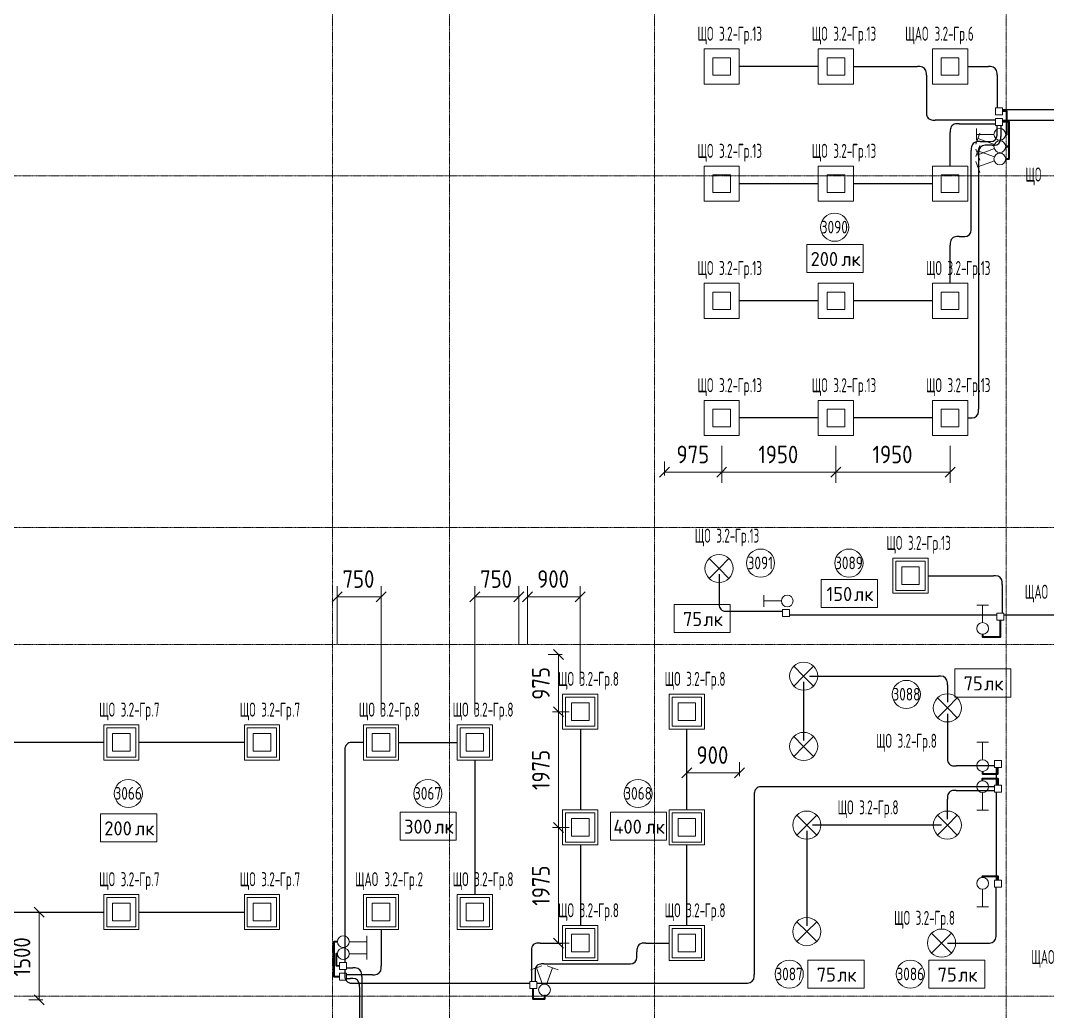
# Model space of a CAD drawing. Header units: millimetres. Extents: x -4730 to 98194, y -4296 to 93388.
# Drawn here: x 28174 to 45707, y 46238 to 63153 of the extents above; entities that cross this region are included whole.
import ezdxf

# ---------------------------------------------------------------- set-up
doc = ezdxf.new("R2010")
doc.units = ezdxf.units.MM
doc.linetypes.add('Линия сетки', pattern=[22.225, 12.7, -3.175, 3.175, -3.175])
for name, color, linetype, lineweight, true_color in [('Короба', 7, 'Continuous', 25, 0x008000), ('Соединительные детали коробов', 7, 'Continuous', 25, 0x008000), ('Типовые аннотации', 5, 'Continuous', 18, 0x0000ff)]:
    doc.layers.add(name, color=color, linetype=linetype, lineweight=lineweight, true_color=true_color)
for name, color, linetype, lineweight in [('Марки помещений', 7, 'Continuous', 9), ('Марки силовых электроприборов', 7, 'Continuous', 9), ('Оси', 7, 'Continuous', 9), ('Провода', 7, 'Continuous', 35), ('Размеры', 7, 'Continuous', 9), ('Размеры-120', 7, 'Continuous', 9)]:
    doc.layers.add(name, color=color, linetype=linetype, lineweight=lineweight)
doc.styles.add('GOST Common', font='GOST_Common.ttf', dxfattribs={"width": 0.6, "height": 240})
doc.styles.add('GOST Common_1', font='GOST_Common.ttf', dxfattribs={"width": 0.9, "height": 300})
doc.styles.add('GOST Common_2', font='GOST_Common.ttf', dxfattribs={"width": 0.8, "height": 216})
doc.styles.add('GOST Common_3', font='GOST_Common.ttf', dxfattribs={"height": 240})
doc.dimstyles.new('ADSK_Проверочный', dxfattribs={"dimscale": 304.8, "dimtxt": 301.714499, "dimasz": 0.556693, "dimexe": 0.590551, "dimexo": 0.590551, "dimgap": 0.19685, "dimtad": 1, "dimdec": 3, "dimrnd": 0.001, "dimdsep": 46, "dimtxsty": 'GOST Common_1', "dimblk1": 'OBLIQUE', "dimblk2": 'OBLIQUE', "dimsah": 1, "dimcen": 0.09, "dimazin": 0, "dimtfac": 1, "dimtdec": 4, "dimtix": 1, "dimtmove": 0, "dimatfit": 3, "dimfxl": 1, "dimtvp": 1, "dimtolj": 1, "dimtzin": 0, "dimarcsym": 2})

# ---------------------------------------------------------------- blocks, each defined once
blk = doc.blocks.new('M_Короб_ отвод - Плоский торец - ПВХ - Стандартная-2386742-3-й этаж')
at = {"layer": 'Соединительные детали коробов'}
for p, q in [((0, 111.95), (0, 150.05)), ((-150.05, 0), (-111.95, 0))]:
    blk.add_line(p, q, dxfattribs=at)
blk.add_arc((-111.95, 111.95), 111.95, 270, 0, dxfattribs=at)
blk = doc.blocks.new('DIMBLOCK137-3-й этаж')
at = {"layer": 'Размеры-120'}
for p, q in [((27975, 47935), (28674, 47935)), ((28494, 47935), (27975, 47935)), ((28494, 47935), (28409, 48020)), ((28494, 46435), (28494, 47935)), ((28494, 47935), (28579, 47850)), ((28494, 46435), (28409, 46520)), ((28554, 46435), (28314, 46435)), ((28494, 46435), (28579, 46350)), ((28494, 46435), (28554, 46435))]:
    blk.add_line(p, q, dxfattribs=at)
at = {"layer": 'Размеры-120', "color": 0, "insert": (28042, 46835), "char_height": 300, "width": 840.71, "attachment_point": 1, "rotation": 90, "line_spacing_factor": 1.022761, "style": 'GOST Common_1'}
blk.add_mtext('1500', dxfattribs=at)
blk = doc.blocks.new('_Oblique')
at = {"color": 0, "linetype": 'ByBlock', "lineweight": -2}
blk.add_line((-0.5, -0.5), (0.5, 0.5), dxfattribs=at)
blk = doc.blocks.new('DIMBLOCK138-3-й этаж')
at = {"layer": 'Размеры-120'}
for p, q in [((33580, 52510), (33580, 53497)), ((34330, 51307), (34330, 53497)), ((33580, 53317), (33495, 53232)), ((33580, 53317), (33665, 53402)), ((33580, 53317), (34330, 53317)), ((33580, 53317), (33580, 52510)), ((34330, 53317), (34245, 53232)), ((34330, 53317), (34415, 53402)), ((34330, 53317), (34330, 51307))]:
    blk.add_line(p, q, dxfattribs=at)
at = {"layer": 'Размеры-120', "color": 0, "insert": (33671, 53769), "char_height": 300, "width": 681.16, "attachment_point": 1, "line_spacing_factor": 1.022761, "style": 'GOST Common_1'}
blk.add_mtext('750', dxfattribs=at)
blk = doc.blocks.new('DIMBLOCK139-3-й этаж')
at = {"layer": 'Размеры-120'}
for p, q in [((35930, 51307), (35930, 53497)), ((36680, 52510), (36680, 53497)), ((35930, 53317), (35845, 53232)), ((35930, 53317), (36015, 53402)), ((35930, 53317), (36680, 53317)), ((35930, 53317), (35930, 51307)), ((36680, 53317), (36595, 53232)), ((36680, 53317), (36765, 53402)), ((36680, 53317), (36680, 52510))]:
    blk.add_line(p, q, dxfattribs=at)
at = {"layer": 'Размеры-120', "color": 0, "insert": (36021, 53769), "char_height": 300, "width": 681.16, "attachment_point": 1, "line_spacing_factor": 1.022761, "style": 'GOST Common_1'}
blk.add_mtext('750', dxfattribs=at)
blk = doc.blocks.new('DIMBLOCK140-3-й этаж')
at = {"layer": 'Размеры-120'}
for p, q in [((36830, 52510), (36830, 53497)), ((37730, 51832), (37730, 53497)), ((36830, 53317), (36745, 53232)), ((36830, 53317), (36915, 53402)), ((36830, 53317), (37730, 53317)), ((36830, 53317), (36830, 52510)), ((37730, 53317), (37645, 53232)), ((37730, 53317), (37815, 53402)), ((37730, 53317), (37730, 51832))]:
    blk.add_line(p, q, dxfattribs=at)
at = {"layer": 'Размеры-120', "color": 0, "insert": (36996, 53769), "char_height": 300, "width": 681.16, "attachment_point": 1, "line_spacing_factor": 1.022761, "style": 'GOST Common_1'}
blk.add_mtext('900', dxfattribs=at)
blk = doc.blocks.new('DIMBLOCK141-3-й этаж')
at = {"layer": 'Размеры-120'}
for p, q in [((39550, 50877), (39550, 50132)), ((39550, 50312), (39550, 50877)), ((39550, 50312), (39635, 50397)), ((40450, 50252), (40450, 50492)), ((40450, 50312), (40535, 50397)), ((39550, 50312), (39465, 50227)), ((39550, 50312), (40450, 50312)), ((40450, 50312), (40365, 50227)), ((40450, 50312), (40450, 50252))]:
    blk.add_line(p, q, dxfattribs=at)
at = {"layer": 'Размеры-120', "color": 0, "insert": (39716, 50764), "char_height": 300, "width": 681.16, "attachment_point": 1, "line_spacing_factor": 1.022761, "style": 'GOST Common_1'}
blk.add_mtext('900', dxfattribs=at)
blk = doc.blocks.new('DIMBLOCK142-3-й этаж')
at = {"layer": 'Размеры-120'}
for p, q in [((37421, 52330), (37181, 52330)), ((37361, 52330), (37276, 52415)), ((37361, 51355), (37361, 52330)), ((37361, 52330), (37446, 52245)), ((37361, 52330), (37421, 52330)), ((37361, 51355), (37276, 51440)), ((37255, 51355), (37541, 51355)), ((37361, 51355), (37255, 51355)), ((37361, 51355), (37446, 51270))]:
    blk.add_line(p, q, dxfattribs=at)
at = {"layer": 'Размеры-120', "color": 0, "insert": (36909, 51559), "char_height": 300, "width": 681.16, "attachment_point": 1, "rotation": 90, "line_spacing_factor": 1.022761, "style": 'GOST Common_1'}
blk.add_mtext('975', dxfattribs=at)
blk = doc.blocks.new('DIMBLOCK143-3-й этаж')
at = {"layer": 'Размеры-120'}
for p, q in [((37361, 51355), (37276, 51440)), ((37255, 51355), (37541, 51355)), ((37361, 51355), (37255, 51355)), ((37361, 49380), (37361, 51355)), ((37361, 51355), (37446, 51270)), ((37361, 49380), (37276, 49465)), ((37255, 49380), (37541, 49380)), ((37361, 49380), (37255, 49380)), ((37361, 49380), (37446, 49295))]:
    blk.add_line(p, q, dxfattribs=at)
at = {"layer": 'Размеры-120', "color": 0, "insert": (36909, 50017), "char_height": 300, "width": 840.71, "attachment_point": 1, "rotation": 90, "line_spacing_factor": 1.022761, "style": 'GOST Common_1'}
blk.add_mtext('1975', dxfattribs=at)
blk = doc.blocks.new('DIMBLOCK144-3-й этаж')
at = {"layer": 'Размеры-120'}
for p, q in [((37361, 49380), (37276, 49465)), ((37255, 49380), (37541, 49380)), ((37361, 49380), (37255, 49380)), ((37361, 47405), (37361, 49380)), ((37361, 49380), (37446, 49295)), ((37255, 47405), (37541, 47405)), ((37361, 47405), (37255, 47405)), ((37361, 47405), (37276, 47490)), ((37361, 47405), (37446, 47320))]:
    blk.add_line(p, q, dxfattribs=at)
at = {"layer": 'Размеры-120', "color": 0, "insert": (36909, 48042), "char_height": 300, "width": 840.71, "attachment_point": 1, "rotation": 90, "line_spacing_factor": 1.022761, "style": 'GOST Common_1'}
blk.add_mtext('1975', dxfattribs=at)
blk = doc.blocks.new('DIMBLOCK150-3-й этаж')
at = {"layer": 'Размеры-120'}
for p, q in [((40145, 55891), (40145, 55264)), ((40145, 55444), (40145, 55891)), ((39170, 55384), (39170, 55624)), ((39170, 55444), (39085, 55360)), ((39170, 55444), (39255, 55529)), ((39170, 55444), (40145, 55444)), ((39170, 55444), (39170, 55384)), ((40145, 55444), (40060, 55360)), ((40145, 55444), (40230, 55529))]:
    blk.add_line(p, q, dxfattribs=at)
at = {"layer": 'Размеры-120', "color": 0, "insert": (39374, 55896), "char_height": 300, "width": 681.16, "attachment_point": 1, "line_spacing_factor": 1.022761, "style": 'GOST Common_1'}
blk.add_mtext('975', dxfattribs=at)
blk = doc.blocks.new('DIMBLOCK151-3-й этаж')
at = {"layer": 'Размеры-120'}
for p, q in [((40145, 55891), (40145, 55264)), ((40145, 55444), (40145, 55891)), ((42095, 55891), (42095, 55264)), ((42095, 55444), (42095, 55891)), ((40145, 55444), (40060, 55360)), ((40145, 55444), (40230, 55529)), ((40145, 55444), (42095, 55444)), ((42095, 55444), (42010, 55360)), ((42095, 55444), (42180, 55529))]:
    blk.add_line(p, q, dxfattribs=at)
at = {"layer": 'Размеры-120', "color": 0, "insert": (40770, 55896), "char_height": 300, "width": 840.71, "attachment_point": 1, "line_spacing_factor": 1.022761, "style": 'GOST Common_1'}
blk.add_mtext('1950', dxfattribs=at)
blk = doc.blocks.new('DIMBLOCK152-3-й этаж')
at = {"layer": 'Размеры-120'}
for p, q in [((42095, 55891), (42095, 55264)), ((42095, 55444), (42095, 55891)), ((44045, 55891), (44045, 55264)), ((44045, 55444), (44045, 55891)), ((42095, 55444), (42010, 55360)), ((42095, 55444), (42180, 55529)), ((42095, 55444), (44045, 55444)), ((44045, 55444), (43960, 55360)), ((44045, 55444), (44130, 55529))]:
    blk.add_line(p, q, dxfattribs=at)
at = {"layer": 'Размеры-120', "color": 0, "insert": (42720, 55896), "char_height": 300, "width": 840.71, "attachment_point": 1, "line_spacing_factor": 1.022761, "style": 'GOST Common_1'}
blk.add_mtext('1950', dxfattribs=at)
blk = doc.blocks.new('ADSK_Марка_Помещение_1_ГОСТ21-501-2011 - Номер-85995-3-й этаж')
at = {"layer": 'Марки помещений'}
blk.add_circle((0, 0), 2, dxfattribs=at)
blk = doc.blocks.new('Морка помещения_освещённость_ - Морка помещения_освещённость_-1484368-3-й этаж')
at = {"layer": 'Марки помещений', "color": 190, "true_color": 0x8000ff}
for p, q in [((-4, 0), (-4, 4)), ((-4, 4), (4, 4)), ((4, 4), (4, 0)), ((4, 0), (-4, 0))]:
    blk.add_line(p, q, dxfattribs=at)

msp = doc.modelspace()

# ---------------------------------------------------------------- linework, layer by layer
at = {"layer": 'Короба'}
for p, q in [((41799.764, 62368.3806), (40444.764, 62368.3806)), ((42394.764, 62368.3806), (43489.95, 62368.3806)), ((44344.764, 62368.3806), (44698.0743, 62368.3806)), ((43640, 62218.3306), (43640, 61604.8955)), ((44848.1243, 62218.3306), (44848.1243, 61663.3455)), ((44939.6243, 61634.8455), (47779.6243, 61634.8455)), ((44819.6243, 61454.8455), (43790.05, 61454.8455)), ((44197.314, 61391.8455), (44819.6243, 61391.8455)), ((44939.6243, 61454.8455), (47779.6243, 61454.8455)), ((44047.264, 60665.8806), (44047.264, 61241.7955)), ((44848.1243, 61235.9306), (44848.1243, 61363.3455)), ((44911.1243, 61363.3455), (44911.1243, 61173.3955)), ((44557.314, 61085.8806), (44698.0743, 61085.8806)), ((44761.0743, 61023.3455), (44681.1743, 61023.3455)), ((44407.264, 59615.9306), (44407.264, 60935.8306)), ((44531.1243, 60873.2955), (44531.1243, 56518.4306)), ((41799.764, 60368.3806), (40444.764, 60368.3806)), ((43749.764, 60368.3806), (42394.764, 60368.3806)), ((44197.314, 59465.8806), (44257.214, 59465.8806)), ((44047.264, 58665.8806), (44047.264, 59315.8306)), ((41799.764, 58368.3806), (40444.764, 58368.3806)), ((43749.764, 58368.3806), (42394.764, 58368.3806)), ((41799.764, 56368.3806), (40444.764, 56368.3806)), ((43749.764, 56368.3806), (42394.764, 56368.3806)), ((44344.764, 56368.3806), (44381.0743, 56368.3806)), ((40100, 53700), (40100, 53219.5468)), ((43669.1694, 53676.0848), (44784.3825, 53676.0848)), ((44934.4325, 53526.0348), (44934.4325, 53034.9968)), ((40250.05, 53069.4968), (41182.9325, 53069.4968)), ((41302.9325, 53006.4968), (44842.9325, 53006.4968)), ((44962.9325, 53006.4968), (47762.9325, 53006.4968)), ((41644.8539, 51962.0501), (43848.2555, 51962.0501)), ((41544.8539, 51862.0501), (41544.8539, 50862.0501)), ((43998.3055, 51812.0001), (43998.3055, 51519.4505)), ((43998.3055, 51319.4505), (43998.3055, 50580.2106)), ((37732.264, 51057.5), (37732.264, 49677.5)), ((39552.264, 49677.5), (39552.264, 51057.5)), ((29600.1518, 50830), (27795.1518, 50830)), ((32000.1518, 50830), (30195.1518, 50830)), ((33711.5, 50679.95), (33711.5, 47073.7929)), ((34034.764, 50830), (33861.55, 50830)), ((34629.764, 50830), (35634.764, 50830)), ((35932.264, 50532.5), (35932.264, 48232.5)), ((44800.7272, 50430.1606), (44148.3555, 50430.1606)), ((44829.2272, 50401.6606), (44829.2272, 50101.6606)), ((44800.7272, 50073.1606), (40850.7772, 50073.1606)), ((44148.3555, 50010.1606), (44800.7272, 50010.1606)), ((44829.2272, 49981.6606), (44829.2272, 48481.6606)), ((40700.7272, 49923.1106), (40700.7272, 46871.2152)), ((43998.3055, 49519.4505), (43998.3055, 49860.1106)), ((41598.3055, 49319.4505), (41598.3055, 47700)), ((43898.3055, 49419.4505), (41698.3055, 49419.4505)), ((37732.264, 49082.5), (37732.264, 47702.5)), ((39552.264, 47702.5), (39552.264, 49082.5)), ((44829.2272, 47555.05), (44829.2272, 48361.6606)), ((27795.1518, 47935), (29600.1518, 47935)), ((30195.1518, 47935), (32000.1518, 47935)), ((34332.264, 47637.5), (34332.264, 47015.3429)), ((37046.1447, 47405), (37434.764, 47405)), ((38849.1447, 47405), (39254.764, 47405)), ((44000, 47405), (44679.1772, 47405)), ((36896.0947, 47254.95), (36896.0947, 46749.6652)), ((38699.0947, 47199.7152), (38699.0947, 47254.95)), ((37109.1447, 47049.6652), (38549.0447, 47049.6652)), ((33711.5, 46953.7929), (33711.5, 46871.2152)), ((33740, 46982.2929), (33849.95, 46982.2929)), ((34182.214, 46865.2929), (33740, 46865.2929)), ((34000, 46832.2429), (34000, 43650.7431)), ((36959.0947, 46899.6152), (36959.0947, 46749.6652)), ((33740, 46802.2929), (33809.95, 46802.2929)), ((33861.55, 46721.1652), (36867.5947, 46721.1652)), ((33960, 46652.2429), (33960, 43650.7431)), ((36987.5947, 46721.1652), (40550.6772, 46721.1652))]:
    msp.add_line(p, q, dxfattribs=at)
at = {"layer": 'Оси', "linetype": 'Линия сетки'}
for p, q in [((33500, 93388.3703), (33500, -3096.3487)), ((35500, 93388.3703), (35500, -3096.3487)), ((39000, 93388.3703), (39000, -3096.3487)), ((45000, 93388.3703), (45000, -3096.3487)), ((98194.2682, 60500), (-3530.0173, 60500)), ((98194.2682, 54500), (-3530.0173, 54500)), ((98194.2682, 52500), (-3530.0173, 52500)), ((98194.2682, 46500), (-3530.0173, 46500))]:
    msp.add_line(p, q, dxfattribs=at)
at = {"layer": 'Провода', "flags": 128}
for points in [[(44994.3567, 61210.2583), (45015, 61210.2583), (45015, 61606.4093), (44939.6243, 61606.4093)], [(44994.3567, 61000.2583), (45055, 61000.2583), (45055, 61423.3475), (44939.6243, 61423.3462)], [(44994.3567, 60790.2583), (45055, 60790.2583), (45055, 61000.2583), (44994.3567, 61000.2583)], [(44600, 52675.6433), (44600, 52635), (44902.9276, 52635), (44902.9316, 52914.9968)], [(44600, 50335.6433), (44600, 50295), (44860.7224, 50295), (44860.7255, 50401.6606)], [(44600, 50174.3567), (44600, 50215), (44860.7224, 50215), (44860.7256, 50101.6606)], [(44600, 48524.3567), (44600, 48545), (44860.7224, 48545), (44860.7249, 48481.6606)], [(33585.6433, 47428.7871), (33525, 47428.7871), (33525, 46833.795), (33620, 46833.7937)], [(33585.6433, 47222.694), (33565, 47222.694), (33565, 47022.694), (33620, 47018.4369)], [(37120, 46521.9429), (37120, 46445), (36927.5899, 46445), (36927.5935, 46629.6652)]]:
    msp.add_lwpolyline(points, dxfattribs=at)
at = {"layer": 'Типовые аннотации'}
for p, q in [((39845, 62668.3806), (40445, 62668.3806)), ((39845, 62068.3806), (39845, 62668.3806)), ((40445, 62668.3806), (40445, 62068.3806)), ((41795, 62668.3806), (42395, 62668.3806)), ((41795, 62068.3806), (41795, 62668.3806)), ((42395, 62668.3806), (42395, 62068.3806)), ((39995, 62518.3806), (39995, 62218.3806)), ((40295, 62518.3806), (39995, 62518.3806)), ((40295, 62218.3806), (40295, 62518.3806)), ((41945, 62518.3806), (41945, 62218.3806)), ((42245, 62518.3806), (41945, 62518.3806)), ((42245, 62218.3806), (42245, 62518.3806)), ((40445, 62068.3806), (39845, 62068.3806)), ((39995, 62218.3806), (40295, 62218.3806)), ((42395, 62068.3806), (41795, 62068.3806)), ((41945, 62218.3806), (42245, 62218.3806)), ((44552.6816, 61231.0356), (44484.2776, 61043.0971)), ((44552.6816, 61021.0356), (44484.2776, 60833.0971)), ((44800.3874, 61034.4603), (44518.4796, 61137.0663)), ((44552.6816, 60769.481), (44484.2776, 60957.4195)), ((44800.3874, 60966.0563), (44518.4796, 60863.4502)), ((44800.3874, 60824.4603), (44518.4796, 60927.0663)), ((39845, 60668.3806), (40445, 60668.3806)), ((39845, 60068.3806), (39845, 60668.3806)), ((40445, 60668.3806), (40445, 60068.3806)), ((41795, 60668.3806), (42395, 60668.3806)), ((41795, 60068.3806), (41795, 60668.3806)), ((42395, 60668.3806), (42395, 60068.3806)), ((43745, 60668.3806), (44345, 60668.3806)), ((43745, 60068.3806), (43745, 60668.3806)), ((44345, 60668.3806), (44345, 60068.3806)), ((44552.6816, 60559.481), (44484.2776, 60747.4195)), ((44800.3874, 60756.0563), (44518.4796, 60653.4502)), ((39995, 60518.3806), (39995, 60218.3806)), ((40295, 60518.3806), (39995, 60518.3806)), ((40295, 60218.3806), (40295, 60518.3806)), ((41945, 60518.3806), (41945, 60218.3806)), ((42245, 60518.3806), (41945, 60518.3806)), ((42245, 60218.3806), (42245, 60518.3806)), ((43895, 60518.3806), (43895, 60218.3806)), ((44195, 60518.3806), (43895, 60518.3806)), ((44195, 60218.3806), (44195, 60518.3806)), ((39995, 60218.3806), (40295, 60218.3806)), ((41945, 60218.3806), (42245, 60218.3806)), ((43895, 60218.3806), (44195, 60218.3806)), ((40445, 60068.3806), (39845, 60068.3806)), ((42395, 60068.3806), (41795, 60068.3806)), ((44345, 60068.3806), (43745, 60068.3806)), ((39845, 58668.3806), (40445, 58668.3806)), ((39845, 58068.3806), (39845, 58668.3806)), ((40445, 58668.3806), (40445, 58068.3806)), ((41795, 58668.3806), (42395, 58668.3806)), ((41795, 58068.3806), (41795, 58668.3806)), ((42395, 58668.3806), (42395, 58068.3806)), ((43745, 58668.3806), (44345, 58668.3806)), ((43745, 58068.3806), (43745, 58668.3806)), ((44345, 58668.3806), (44345, 58068.3806)), ((39995, 58518.3806), (39995, 58218.3806)), ((40295, 58518.3806), (39995, 58518.3806)), ((40295, 58218.3806), (40295, 58518.3806)), ((41945, 58518.3806), (41945, 58218.3806)), ((42245, 58518.3806), (41945, 58518.3806)), ((42245, 58218.3806), (42245, 58518.3806)), ((43895, 58518.3806), (43895, 58218.3806)), ((44195, 58518.3806), (43895, 58518.3806)), ((44195, 58218.3806), (44195, 58518.3806)), ((39995, 58218.3806), (40295, 58218.3806)), ((41945, 58218.3806), (42245, 58218.3806)), ((43895, 58218.3806), (44195, 58218.3806)), ((40445, 58068.3806), (39845, 58068.3806)), ((42395, 58068.3806), (41795, 58068.3806)), ((44345, 58068.3806), (43745, 58068.3806)), ((39845, 56668.3806), (40445, 56668.3806)), ((39845, 56068.3806), (39845, 56668.3806)), ((40445, 56668.3806), (40445, 56068.3806)), ((41795, 56668.3806), (42395, 56668.3806)), ((41795, 56068.3806), (41795, 56668.3806)), ((42395, 56668.3806), (42395, 56068.3806)), ((43745, 56668.3806), (44345, 56668.3806)), ((43745, 56068.3806), (43745, 56668.3806)), ((44345, 56668.3806), (44345, 56068.3806)), ((39995, 56518.3806), (39995, 56218.3806)), ((40295, 56518.3806), (39995, 56518.3806)), ((40295, 56218.3806), (40295, 56518.3806)), ((41945, 56518.3806), (41945, 56218.3806)), ((42245, 56518.3806), (41945, 56518.3806)), ((42245, 56218.3806), (42245, 56518.3806)), ((43895, 56518.3806), (43895, 56218.3806)), ((44195, 56518.3806), (43895, 56518.3806)), ((44195, 56218.3806), (44195, 56518.3806)), ((39995, 56218.3806), (40295, 56218.3806)), ((41945, 56218.3806), (42245, 56218.3806)), ((43895, 56218.3806), (44195, 56218.3806)), ((40445, 56068.3806), (39845, 56068.3806)), ((42395, 56068.3806), (41795, 56068.3806)), ((44345, 56068.3806), (43745, 56068.3806)), ((40100, 53800), (39930.2944, 53969.7056)), ((40100, 53800), (40269.7056, 53969.7056)), ((43069.4054, 53976.0848), (43669.4054, 53976.0848)), ((43069.4054, 53376.0848), (43069.4054, 53976.0848)), ((43119.4054, 53926.0848), (43619.4054, 53926.0848)), ((43119.4054, 53426.0848), (43119.4054, 53926.0848)), ((43619.4054, 53926.0848), (43619.4054, 53426.0848)), ((43669.4054, 53976.0848), (43669.4054, 53376.0848)), ((40100, 53800), (39930.2944, 53630.2944)), ((40100, 53800), (40269.7056, 53630.2944)), ((43219.4054, 53826.0848), (43219.4054, 53526.0848)), ((43519.4054, 53826.0848), (43219.4054, 53826.0848)), ((43519.4054, 53526.0848), (43519.4054, 53826.0848)), ((43219.4054, 53526.0848), (43519.4054, 53526.0848)), ((40864.3567, 53345), (40864.3567, 53145)), ((43669.4054, 53376.0848), (43069.4054, 53376.0848)), ((43619.4054, 53426.0848), (43119.4054, 53426.0848)), ((41164.3567, 53245), (40864.3567, 53245)), ((44700, 53175.6433), (44500, 53175.6433)), ((44600, 52875.6433), (44600, 53175.6433)), ((41544.8539, 51962.0501), (41375.1483, 52131.7558)), ((41544.8539, 51962.0501), (41714.5595, 52131.7558)), ((41544.8539, 51962.0501), (41375.1483, 51792.3445)), ((41544.8539, 51962.0501), (41714.5595, 51792.3445)), ((37430, 51655), (38030, 51655)), ((37430, 51055), (37430, 51655)), ((37480, 51605), (37980, 51605)), ((37480, 51105), (37480, 51605)), ((37980, 51605), (37980, 51105)), ((38030, 51655), (38030, 51055)), ((39250, 51655), (39850, 51655)), ((39250, 51055), (39250, 51655)), ((39300, 51605), (39800, 51605)), ((39300, 51105), (39300, 51605)), ((39800, 51605), (39800, 51105)), ((39850, 51655), (39850, 51055)), ((43998.3055, 51419.4505), (43828.5999, 51589.1561)), ((43998.3055, 51419.4505), (44168.0111, 51589.1561)), ((37580, 51505), (37580, 51205)), ((37880, 51505), (37580, 51505)), ((37880, 51205), (37880, 51505)), ((39400, 51505), (39400, 51205)), ((39700, 51505), (39400, 51505)), ((39700, 51205), (39700, 51505)), ((43998.3055, 51419.4505), (43828.5999, 51249.7449)), ((43998.3055, 51419.4505), (44168.0111, 51249.7449)), ((37580, 51205), (37880, 51205)), ((39400, 51205), (39700, 51205)), ((29595.3878, 51130), (30195.3878, 51130)), ((29595.3878, 50530), (29595.3878, 51130)), ((29645.3878, 51080), (30145.3878, 51080)), ((29645.3878, 50580), (29645.3878, 51080)), ((30145.3878, 51080), (30145.3878, 50580)), ((30195.3878, 51130), (30195.3878, 50530)), ((31995.3878, 51130), (32595.3878, 51130)), ((31995.3878, 50530), (31995.3878, 51130)), ((32045.3878, 51080), (32545.3878, 51080)), ((32045.3878, 50580), (32045.3878, 51080)), ((32545.3878, 51080), (32545.3878, 50580)), ((32595.3878, 51130), (32595.3878, 50530)), ((34030, 51130), (34630, 51130)), ((34030, 50530), (34030, 51130)), ((34080, 51080), (34580, 51080)), ((34080, 50580), (34080, 51080)), ((34580, 51080), (34580, 50580)), ((34630, 51130), (34630, 50530)), ((35630, 51130), (36230, 51130)), ((35630, 50530), (35630, 51130)), ((35680, 51080), (36180, 51080)), ((35680, 50580), (35680, 51080)), ((36180, 51080), (36180, 50580)), ((36230, 51130), (36230, 50530)), ((38030, 51055), (37430, 51055)), ((37980, 51105), (37480, 51105)), ((39850, 51055), (39250, 51055)), ((39800, 51105), (39300, 51105)), ((29745.3878, 50980), (29745.3878, 50680)), ((30045.3878, 50980), (29745.3878, 50980)), ((30045.3878, 50680), (30045.3878, 50980)), ((32145.3878, 50980), (32145.3878, 50680)), ((32445.3878, 50980), (32145.3878, 50980)), ((32445.3878, 50680), (32445.3878, 50980)), ((34180, 50980), (34180, 50680)), ((34480, 50980), (34180, 50980)), ((34480, 50680), (34480, 50980)), ((35780, 50980), (35780, 50680)), ((36080, 50980), (35780, 50980)), ((36080, 50680), (36080, 50980)), ((41544.8539, 50762.0501), (41375.1483, 50931.7558)), ((41544.8539, 50762.0501), (41714.5595, 50931.7558)), ((29745.3878, 50680), (30045.3878, 50680)), ((32145.3878, 50680), (32445.3878, 50680)), ((34180, 50680), (34480, 50680)), ((35780, 50680), (36080, 50680)), ((41544.8539, 50762.0501), (41375.1483, 50592.3445)), ((41544.8539, 50762.0501), (41714.5595, 50592.3445)), ((44700, 50835.6433), (44500, 50835.6433)), ((44600, 50535.6433), (44600, 50835.6433)), ((30195.3878, 50530), (29595.3878, 50530)), ((30145.3878, 50580), (29645.3878, 50580)), ((32595.3878, 50530), (31995.3878, 50530)), ((32545.3878, 50580), (32045.3878, 50580)), ((34630, 50530), (34030, 50530)), ((34580, 50580), (34080, 50580)), ((36230, 50530), (35630, 50530)), ((36180, 50580), (35680, 50580)), ((44600, 49974.3567), (44600, 49674.3567)), ((37430, 49680), (38030, 49680)), ((37430, 49080), (37430, 49680)), ((37480, 49630), (37980, 49630)), ((37480, 49130), (37480, 49630)), ((37980, 49630), (37980, 49130)), ((38030, 49680), (38030, 49080)), ((39250, 49680), (39850, 49680)), ((39250, 49080), (39250, 49680)), ((39300, 49630), (39800, 49630)), ((39300, 49130), (39300, 49630)), ((39800, 49630), (39800, 49130)), ((39850, 49680), (39850, 49080)), ((44500, 49674.3567), (44700, 49674.3567)), ((37580, 49530), (37580, 49230)), ((37880, 49530), (37580, 49530)), ((37880, 49230), (37880, 49530)), ((39400, 49530), (39400, 49230)), ((39700, 49530), (39400, 49530)), ((39700, 49230), (39700, 49530)), ((41598.3055, 49419.4505), (41428.5999, 49589.1561)), ((41598.3055, 49419.4505), (41768.0111, 49589.1561)), ((43998.3055, 49419.4505), (43828.5999, 49589.1561)), ((43998.3055, 49419.4505), (44168.0111, 49589.1561)), ((41598.3055, 49419.4505), (41428.5999, 49249.7449)), ((41598.3055, 49419.4505), (41768.0111, 49249.7449)), ((43998.3055, 49419.4505), (43828.5999, 49249.7449)), ((43998.3055, 49419.4505), (44168.0111, 49249.7449)), ((37980, 49130), (37480, 49130)), ((37580, 49230), (37880, 49230)), ((39800, 49130), (39300, 49130)), ((39400, 49230), (39700, 49230)), ((38030, 49080), (37430, 49080)), ((39850, 49080), (39250, 49080)), ((29595.3878, 48235), (30195.3878, 48235)), ((29595.3878, 47635), (29595.3878, 48235)), ((30195.3878, 48235), (30195.3878, 47635)), ((31995.3878, 48235), (32595.3878, 48235)), ((31995.3878, 47635), (31995.3878, 48235)), ((32595.3878, 48235), (32595.3878, 47635)), ((35630, 48235), (36230, 48235)), ((35630, 47635), (35630, 48235)), ((36230, 48235), (36230, 47635)), ((44600, 48324.3567), (44600, 48024.3567)), ((29645.3878, 48185), (30145.3878, 48185)), ((29645.3878, 47685), (29645.3878, 48185)), ((29745.3878, 48085), (29745.3878, 47785)), ((30045.3878, 48085), (29745.3878, 48085)), ((30045.3878, 47785), (30045.3878, 48085)), ((30145.3878, 48185), (30145.3878, 47685)), ((32045.3878, 48185), (32545.3878, 48185)), ((32045.3878, 47685), (32045.3878, 48185)), ((32145.3878, 48085), (32145.3878, 47785)), ((32445.3878, 48085), (32145.3878, 48085)), ((32445.3878, 47785), (32445.3878, 48085)), ((32545.3878, 48185), (32545.3878, 47685)), ((35680, 48185), (36180, 48185)), ((35680, 47685), (35680, 48185)), ((35780, 48085), (35780, 47785)), ((36080, 48085), (35780, 48085)), ((36080, 47785), (36080, 48085)), ((36180, 48185), (36180, 47685)), ((44500, 48024.3567), (44700, 48024.3567)), ((29745.3878, 47785), (30045.3878, 47785)), ((32145.3878, 47785), (32445.3878, 47785)), ((35780, 47785), (36080, 47785)), ((37430, 47705), (38030, 47705)), ((37430, 47105), (37430, 47705)), ((38030, 47705), (38030, 47105)), ((39250, 47705), (39850, 47705)), ((39250, 47105), (39250, 47705)), ((39850, 47705), (39850, 47105)), ((41598.3055, 47600), (41428.5999, 47769.7056)), ((41598.3055, 47600), (41768.0111, 47769.7056)), ((30195.3878, 47635), (29595.3878, 47635)), ((30145.3878, 47685), (29645.3878, 47685)), ((32595.3878, 47635), (31995.3878, 47635)), ((32545.3878, 47685), (32045.3878, 47685)), ((36230, 47635), (35630, 47635)), ((36180, 47685), (35680, 47685)), ((37480, 47655), (37980, 47655)), ((37480, 47155), (37480, 47655)), ((37580, 47555), (37580, 47255)), ((37880, 47555), (37580, 47555)), ((37880, 47255), (37880, 47555)), ((37980, 47655), (37980, 47155)), ((39300, 47655), (39800, 47655)), ((39300, 47155), (39300, 47655)), ((39400, 47555), (39400, 47255)), ((39700, 47555), (39400, 47555)), ((39700, 47255), (39700, 47555)), ((39800, 47655), (39800, 47155)), ((41598.3055, 47600), (41428.5999, 47430.2944)), ((41598.3055, 47600), (41768.0111, 47430.2944)), ((43900, 47405), (43730.2944, 47574.7056)), ((43900, 47405), (44069.7056, 47574.7056)), ((43900, 47405), (43730.2944, 47235.2944)), ((43900, 47405), (44069.7056, 47235.2944)), ((33785.6433, 47222.694), (34085.6433, 47222.694)), ((34085.6433, 47122.694), (34085.6433, 47322.694)), ((37580, 47255), (37880, 47255)), ((39400, 47255), (39700, 47255)), ((36889.2227, 46947.3184), (37077.1612, 47015.7224)), ((37350.7773, 46947.3184), (37162.8388, 47015.7224)), ((38030, 47105), (37430, 47105)), ((37980, 47155), (37480, 47155)), ((39850, 47105), (39250, 47105)), ((39800, 47155), (39300, 47155)), ((37085.798, 46699.6126), (36983.1919, 46981.5204)), ((37154.202, 46699.6126), (37256.8081, 46981.5204))]:
    msp.add_line(p, q, dxfattribs=at)
at = {"layer": 'Типовые аннотации', "color": 1, "true_color": 0xff0000}
for p, q in [((43745, 62668.3806), (44345, 62668.3806)), ((43745, 62068.3806), (43745, 62668.3806)), ((44345, 62668.3806), (44345, 62068.3806)), ((43895, 62518.3806), (43895, 62218.3806)), ((44195, 62518.3806), (43895, 62518.3806)), ((44195, 62218.3806), (44195, 62518.3806)), ((44345, 62068.3806), (43745, 62068.3806)), ((43895, 62218.3806), (44195, 62218.3806)), ((44494.3567, 61310.2583), (44494.3567, 61110.2583)), ((44794.3567, 61210.2583), (44494.3567, 61210.2583)), ((34030, 48235), (34630, 48235)), ((34030, 47635), (34030, 48235)), ((34630, 48235), (34630, 47635)), ((34080, 48185), (34580, 48185)), ((34080, 47685), (34080, 48185)), ((34180, 48085), (34180, 47785)), ((34480, 48085), (34180, 48085)), ((34480, 47785), (34480, 48085)), ((34580, 48185), (34580, 47685)), ((34180, 47785), (34480, 47785)), ((34630, 47635), (34030, 47635)), ((34580, 47685), (34080, 47685)), ((34085.6433, 47328.7871), (34085.6433, 47528.7871)), ((33785.6433, 47428.7871), (34085.6433, 47428.7871)), ((33620, 46893.7929), (33740, 46893.7929)), ((33620, 46773.7929), (33620, 46893.7929)), ((33740, 46893.7929), (33740, 46773.7929)), ((33740, 46773.7929), (33620, 46773.7929))]:
    msp.add_line(p, q, dxfattribs=at)
at = {"layer": 'Типовые аннотации', "color": 7}
for p, q in [((44819.6243, 61663.3455), (44939.6243, 61663.3455)), ((44819.6243, 61543.3455), (44819.6243, 61663.3455)), ((44939.6243, 61543.3455), (44819.6243, 61543.3455)), ((44939.6243, 61663.3455), (44939.6243, 61543.3455)), ((44819.6243, 61483.3455), (44939.6243, 61483.3455)), ((44819.6243, 61363.3455), (44819.6243, 61483.3455)), ((44939.6243, 61483.3455), (44939.6243, 61363.3455)), ((44939.6243, 61363.3455), (44819.6243, 61363.3455)), ((41182.9325, 53097.9968), (41302.9325, 53097.9968)), ((41182.9325, 52977.9968), (41182.9325, 53097.9968)), ((41302.9325, 52977.9968), (41182.9325, 52977.9968)), ((41302.9325, 53097.9968), (41302.9325, 52977.9968)), ((44800.7272, 50521.6606), (44920.7272, 50521.6606)), ((44800.7272, 50401.6606), (44800.7272, 50521.6606)), ((44920.7272, 50521.6606), (44920.7272, 50401.6606)), ((44920.7272, 50401.6606), (44800.7272, 50401.6606)), ((44800.7272, 50101.6606), (44920.7272, 50101.6606)), ((44800.7272, 49981.6606), (44800.7272, 50101.6606)), ((44920.7272, 49981.6606), (44800.7272, 49981.6606)), ((44920.7272, 50101.6606), (44920.7272, 49981.6606)), ((44800.7272, 48481.6606), (44920.7272, 48481.6606)), ((44800.7272, 48361.6606), (44800.7272, 48481.6606)), ((44920.7272, 48481.6606), (44920.7272, 48361.6606)), ((44920.7272, 48361.6606), (44800.7272, 48361.6606)), ((33620, 47073.7929), (33740, 47073.7929)), ((33620, 46953.7929), (33620, 47073.7929)), ((33740, 47073.7929), (33740, 46953.7929)), ((33740, 46953.7929), (33620, 46953.7929)), ((36867.5947, 46749.6652), (36987.5947, 46749.6652)), ((36867.5947, 46629.6652), (36867.5947, 46749.6652)), ((36987.5947, 46749.6652), (36987.5947, 46629.6652)), ((36987.5947, 46629.6652), (36867.5947, 46629.6652))]:
    msp.add_line(p, q, dxfattribs=at)
at = {"layer": 'Типовые аннотации', "color": 16, "true_color": 0x800000}
for p, q in [((44842.9325, 53034.9968), (44962.9325, 53034.9968)), ((44842.9325, 52914.9968), (44842.9325, 53034.9968)), ((44962.9325, 53034.9968), (44962.9325, 52914.9968)), ((44962.9325, 52914.9968), (44842.9325, 52914.9968))]:
    msp.add_line(p, q, dxfattribs=at)
at = {"layer": 'Типовые аннотации', "color": 1, "true_color": 0xff0000}
for centre in [(44894.3567, 61210.2583), (33685.6433, 47428.7871)]:
    msp.add_circle(centre, 100, dxfattribs=at)
at = {"layer": 'Типовые аннотации'}
for centre, radius in [((44894.3567, 61000.2583), 100), ((44894.3567, 60790.2583), 100), ((40100, 53800), 240), ((41264.3567, 53245), 100), ((44600, 52775.6433), 100), ((41544.8539, 51962.0501), 240), ((43998.3055, 51419.4505), 240), ((41544.8539, 50762.0501), 240), ((44600, 50435.6433), 100), ((44600, 50074.3567), 100), ((41598.3055, 49419.4505), 240), ((43998.3055, 49419.4505), 240), ((44600, 48424.3567), 100), ((41598.3055, 47600), 240), ((43900, 47405), 240), ((33685.6433, 47222.694), 100), ((37120, 46605.6433), 100)]:
    msp.add_circle(centre, radius, dxfattribs=at)

# ---------------------------------------------------------------- block references
at = {"layer": 'Марки помещений', "xscale": 120, "yscale": 120, "zscale": 120}
for p in [(42073.5791, 59624.423), (40808.9717, 53891.3913), (42317.9578, 53891.3913), (43297.1454, 51650.085), (30014.9009, 49957.8764), (35128.8402, 49957.8764), (38718.7553, 49957.8764), (41298.6816, 46874.3356), (43365.9, 46874.3356)]:
    msp.add_blockref('ADSK_Марка_Помещение_1_ГОСТ21-501-2011 - Номер-85995-3-й этаж', p, dxfattribs=at)
at = {"layer": 'Марки помещений', "color": 190, "true_color": 0x8000ff, "xscale": 120, "yscale": 120, "zscale": 120}
for p in [(42079.4212, 58850.8954), (42323.7998, 53131.5664), (39812.6032, 52704.0218), (44604.2702, 51604.9772), (35134.6822, 49160.5286), (38724.5973, 49160.5286), (30020.7429, 49131.4817), (42096.1191, 46634.3356), (44160.4996, 46634.3356)]:
    msp.add_blockref('Морка помещения_освещённость_ - Морка помещения_освещённость_-1484368-3-й этаж', p, dxfattribs=at)
at = {"layer": 'Соединительные детали коробов'}
for p, rotation in [((43640, 62368.3806), 90), ((44848.1243, 62368.3806), 90), ((43640, 61454.8455), 270), ((44047.264, 61391.8455), 180), ((44407.264, 61085.8806), 180), ((44531.1243, 61023.3455), 180), ((44047.264, 59465.8806), 180), ((44934.4325, 53676.0848), 90), ((40100, 53069.4968), 270), ((43998.3055, 51962.0501), 90), ((33711.5, 50830), 180), ((43998.3055, 50430.1606), 270), ((40700.7272, 50073.1606), 180), ((43998.3055, 50010.1606), 180), ((36896.0947, 47405), 180), ((38699.0947, 47405), 180), ((36959.0947, 47049.6652), 180), ((33711.5, 46721.1652), 270), ((34000, 46982.2929), 90), ((33960, 46802.2929), 90)]:
    msp.add_blockref('M_Короб_ отвод - Плоский торец - ПВХ - Стандартная-2386742-3-й этаж', p, dxfattribs=dict(at, rotation=rotation))
for p in [(44848.1243, 61085.8806), (44911.1243, 61023.3455), (44407.264, 59465.8806), (44531.1243, 56368.3806), (44829.2272, 47405), (38699.0947, 47049.6652), (34332.264, 46865.2929), (40700.7272, 46721.1652)]:
    msp.add_blockref('M_Короб_ отвод - Плоский торец - ПВХ - Стандартная-2386742-3-й этаж', p, dxfattribs=at)

# ---------------------------------------------------------------- texts
at = {"layer": 'Марки помещений', "char_height": 216, "attachment_point": 1, "style": 'GOST Common_2'}
for s, insert, width in [('3090', (41836.6232, 59735.2102), 584.9112), ('3091', (40587.8558, 54002.1786), 546.4302), ('3089', (42081.0019, 54002.1786), 584.9112), ('3088', (43060.1894, 51760.8722), 584.9112), ('3066', (29777.945, 50068.6636), 584.9112), ('3067', (34891.8843, 50068.6636), 584.9112), ('3068', (38481.7994, 50068.6636), 584.9112), ('3087', (41061.7257, 46985.1228), 584.9112), ('3086', (43128.944, 46985.1228), 584.9112)]:
    msp.add_mtext(s, dxfattribs=dict(at, insert=insert, width=width))
at = {"layer": 'Марки помещений', "color": 190, "true_color": 0x8000ff, "char_height": 240, "attachment_point": 1, "style": 'GOST Common_3'}
for s, insert, width in [('200', (41663.3373, 59202.6074), 634.9365), ('лк', (42187.2123, 59202.6074), 413.67075), ('150', (41935.916, 53483.2783), 567.59475), ('лк', (42404.2285, 53483.2783), 413.67075), ('75', (39484.1194, 53055.7338), 423.291), ('лк', (39833.3694, 53055.7338), 413.67075), ('75', (44275.7864, 51956.6892), 423.291), ('лк', (44625.0364, 51956.6892), 413.67075), ('200', (29604.6591, 49483.1937), 634.9365), ('300', (34722.7984, 49512.2405), 625.31625), ('400', (38296.5135, 49512.2405), 663.79725), ('лк', (30128.5341, 49483.1937), 413.67075), ('лк', (35238.7359, 49512.2405), 413.67075), ('лк', (38844.201, 49512.2405), 413.67075), ('75', (41767.6352, 46986.0475), 423.291), ('лк', (42116.8852, 46986.0475), 413.67075), ('75', (43832.0157, 46986.0475), 423.291), ('лк', (44181.2657, 46986.0475), 413.67075)]:
    msp.add_mtext(s, dxfattribs=dict(at, insert=insert, width=width))
at = {"layer": 'Марки силовых электроприборов', "char_height": 240, "attachment_point": 1, "style": 'GOST Common'}
for s, insert, width in [('ЩО', (39732.0853, 63048.563), 340.55685), (' 3.2-', (40013.0728, 63048.563), 490.63275), ('Гр', (40417.8853, 63048.563), 253.9746), ('.13', (40627.4353, 63048.563), 259.74675), ('ЩО', (41682.0853, 63048.563), 340.55685), (' 3.2-', (41963.0728, 63048.563), 490.63275), ('Гр', (42367.8853, 63048.563), 253.9746), ('.13', (42577.4353, 63048.563), 259.74675), ('ЩАО', (43278.6053, 63048.563), 502.17705), (' 3.2-', (43692.9428, 63048.563), 490.63275), ('Гр', (44097.7553, 63048.563), 253.9746), ('.6', (44307.3053, 63048.563), 178.93665), ('ЩО', (39732.0853, 61048.563), 340.55685), (' 3.2-', (40013.0728, 61048.563), 490.63275), ('Гр', (40417.8853, 61048.563), 253.9746), ('.13', (40627.4353, 61048.563), 259.74675), ('ЩО', (41682.0853, 61048.563), 340.55685), (' 3.2-', (41963.0728, 61048.563), 490.63275), ('Гр', (42367.8853, 61048.563), 253.9746), ('.13', (42577.4353, 61048.563), 259.74675), ('ЩО', (45330.143, 60644.8284), 340.55685), ('ЩО', (39732.0853, 59048.563), 340.55685), (' 3.2-', (40013.0728, 59048.563), 490.63275), ('Гр', (40417.8853, 59048.563), 253.9746), ('.13', (40627.4353, 59048.563), 259.74675), ('ЩО', (43632.0853, 59048.563), 340.55685), (' 3.2-', (43913.0728, 59048.563), 490.63275), ('Гр', (44317.8853, 59048.563), 253.9746), ('.13', (44527.4353, 59048.563), 259.74675), ('ЩО', (39732.0853, 57048.563), 340.55685), (' 3.2-', (40013.0728, 57048.563), 490.63275), ('Гр', (40417.8853, 57048.563), 253.9746), ('.13', (40627.4353, 57048.563), 259.74675), ('ЩО', (41682.0853, 57048.563), 340.55685), (' 3.2-', (41963.0728, 57048.563), 490.63275), ('Гр', (42367.8853, 57048.563), 253.9746), ('.13', (42577.4353, 57048.563), 259.74675), ('ЩО', (43632.0853, 57048.563), 340.55685), (' 3.2-', (43913.0728, 57048.563), 490.63275), ('Гр', (44317.8853, 57048.563), 253.9746), ('.13', (44527.4353, 57048.563), 259.74675), ('ЩО', (39684.8214, 54480.1824), 340.55685), (' 3.2-', (39965.8089, 54480.1824), 490.63275), ('Гр', (40370.6214, 54480.1824), 253.9746), ('.13', (40580.1714, 54480.1824), 259.74675), ('ЩО', (42956.4907, 54356.2672), 340.55685), (' 3.2-', (43237.4782, 54356.2672), 490.63275), ('Гр', (43642.2907, 54356.2672), 253.9746), ('.13', (43851.8407, 54356.2672), 259.74675), ('ЩАО', (45320.7473, 53521.7262), 502.17705), ('ЩО', (37350.5653, 52035.1824), 340.55685), (' 3.2-', (37631.5528, 52035.1824), 490.63275), ('Гр', (38036.3653, 52035.1824), 253.9746), ('.8', (38245.9153, 52035.1824), 178.93665), ('ЩО', (39170.5653, 52035.1824), 340.55685), (' 3.2-', (39451.5528, 52035.1824), 490.63275), ('Гр', (39856.3653, 52035.1824), 253.9746), ('.8', (40065.9153, 52035.1824), 178.93665), ('ЩО', (29515.9532, 51510.1824), 340.55685), (' 3.2-', (29796.9407, 51510.1824), 490.63275), ('Гр', (30201.7532, 51510.1824), 253.9746), ('.7', (30411.3032, 51510.1824), 178.93665), ('ЩО', (31915.9532, 51510.1824), 340.55685), (' 3.2-', (32196.9407, 51510.1824), 490.63275), ('Гр', (32601.7532, 51510.1824), 253.9746), ('.7', (32811.3032, 51510.1824), 178.93665), ('ЩО', (33950.5653, 51510.1824), 340.55685), (' 3.2-', (34231.5528, 51510.1824), 490.63275), ('Гр', (34636.3653, 51510.1824), 253.9746), ('.8', (34845.9153, 51510.1824), 178.93665), ('ЩО', (35550.5653, 51510.1824), 340.55685), (' 3.2-', (35831.5528, 51510.1824), 490.63275), ('Гр', (36236.3653, 51510.1824), 253.9746), ('.8', (36445.9153, 51510.1824), 178.93665), ('ЩО', (42778.5913, 50977.9462), 340.55685), (' 3.2-', (43059.5788, 50977.9462), 490.63275), ('Гр', (43464.3913, 50977.9462), 253.9746), ('.8', (43673.9413, 50977.9462), 178.93665), ('ЩО', (42124.3767, 49841.8166), 340.55685), (' 3.2-', (42405.3642, 49841.8166), 490.63275), ('Гр', (42810.1767, 49841.8166), 253.9746), ('.8', (43019.7267, 49841.8166), 178.93665), ('ЩО', (29515.9532, 48615.1824), 340.55685), (' 3.2-', (29796.9407, 48615.1824), 490.63275), ('Гр', (30201.7532, 48615.1824), 253.9746), ('.7', (30411.3032, 48615.1824), 178.93665), ('ЩО', (31915.9532, 48615.1824), 340.55685), (' 3.2-', (32196.9407, 48615.1824), 490.63275), ('Гр', (32601.7532, 48615.1824), 253.9746), ('.7', (32811.3032, 48615.1824), 178.93665), ('ЩАО', (33883.6053, 48615.1824), 502.17705), (' 3.2-', (34297.9428, 48615.1824), 490.63275), ('Гр', (34702.7553, 48615.1824), 253.9746), ('.2', (34912.3053, 48615.1824), 178.93665), ('ЩО', (35550.5653, 48615.1824), 340.55685), (' 3.2-', (35831.5528, 48615.1824), 490.63275), ('Гр', (36236.3653, 48615.1824), 253.9746), ('.8', (36445.9153, 48615.1824), 178.93665), ('ЩО', (37350.5653, 48085.1824), 340.55685), (' 3.2-', (37631.5528, 48085.1824), 490.63275), ('Гр', (38036.3653, 48085.1824), 253.9746), ('.8', (38245.9153, 48085.1824), 178.93665), ('ЩО', (39170.5653, 48085.1824), 340.55685), (' 3.2-', (39451.5528, 48085.1824), 490.63275), ('Гр', (39856.3653, 48085.1824), 253.9746), ('.8', (40065.9153, 48085.1824), 178.93665), ('ЩО', (43088.7134, 47955.4955), 340.55685), (' 3.2-', (43369.7009, 47955.4955), 490.63275), ('Гр', (43774.5134, 47955.4955), 253.9746), ('.8', (43984.0634, 47955.4955), 178.93665), ('ЩАО', (45430.2357, 47287.9414), 502.17705)]:
    msp.add_mtext(s, dxfattribs=dict(at, insert=insert, width=width))

# ---------------------------------------------------------------- dimensions: what is measured, and where the dimension line sits
at = {"layer": 'Размеры'}
for base, p1, p2, override, picture, middle in [((40145, 55444.3548), (39170, 55564.3367), (40145, 56070.8806), {"dimpost": '<>', "dimfxl": 1098.731905}, 'DIMBLOCK150-3-й этаж', (39657.5, 55654.3548)), ((42095, 55444.3548), (40145, 56070.8806), (42095, 56070.8806), {"dimpost": '<>', "dimfxl": 1950}, 'DIMBLOCK151-3-й этаж', (41120, 55654.3548)), ((44045, 55444.3548), (42095, 56070.8806), (44045, 56070.8806), {"dimpost": '<>', "dimfxl": 1950}, 'DIMBLOCK152-3-й этаж', (43070, 55654.3548)), ((34330, 53316.8941), (33580, 52330), (34330, 51127.5), {"dimpost": '<>', "dimfxl": 1417.217785}, 'DIMBLOCK138-3-й этаж', (33955, 53526.8941)), ((36680, 53316.8941), (35930, 51127.5), (36680, 52330), {"dimpost": '<>', "dimfxl": 1417.217785}, 'DIMBLOCK139-3-й этаж', (36305, 53526.8941)), ((37730, 53316.8941), (36830, 52330), (37730, 51652.5), {"dimpost": '<>', "dimfxl": 1126.501775}, 'DIMBLOCK140-3-й этаж', (37280, 53526.8941)), ((40450, 50312.185), (39550, 51057.5), (40450, 50432.1669), {"dimpost": '<>', "dimfxl": 1095.92037}, 'DIMBLOCK141-3-й этаж', (40000, 50522.185))]:
    dim = msp.add_linear_dim(base=base, p1=p1, p2=p2, dimstyle='ADSK_Проверочный', override=override, dxfattribs=at)
    dim.commit()
    dim.dimension.update_dxf_attribs({"geometry": picture, "text_midpoint": middle})
for base, p1, p2, override, picture, middle in [((37361.0368, 52330), (37434.764, 51355), (37241.0549, 52330), {"dimpost": '<>', "dimfxl": 994.056445}, 'DIMBLOCK142-3-й этаж', (37151.0368, 51842.5)), ((37361.0368, 51355), (37434.764, 49380), (37434.764, 51355), {"dimpost": '<>', "dimfxl": 1975}, 'DIMBLOCK143-3-й этаж', (37151.0368, 50367.5)), ((37361.0368, 49380), (37434.764, 47405), (37434.764, 49380), {"dimpost": '<>', "dimfxl": 1975}, 'DIMBLOCK144-3-й этаж', (37151.0368, 48392.5)), ((28494.175, 47935), (28374.1931, 46435), (27795.1518, 47935), {"dimpost": '<>', "dimfxl": 1607.883338}, 'DIMBLOCK137-3-й этаж', (28284.175, 47185))]:
    dim = msp.add_linear_dim(base=base, p1=p1, p2=p2, angle=90, dimstyle='ADSK_Проверочный', override=override, dxfattribs=at)
    dim.commit()
    dim.dimension.update_dxf_attribs({"geometry": picture, "text_midpoint": middle})

doc.saveas('drawing.dxf')
